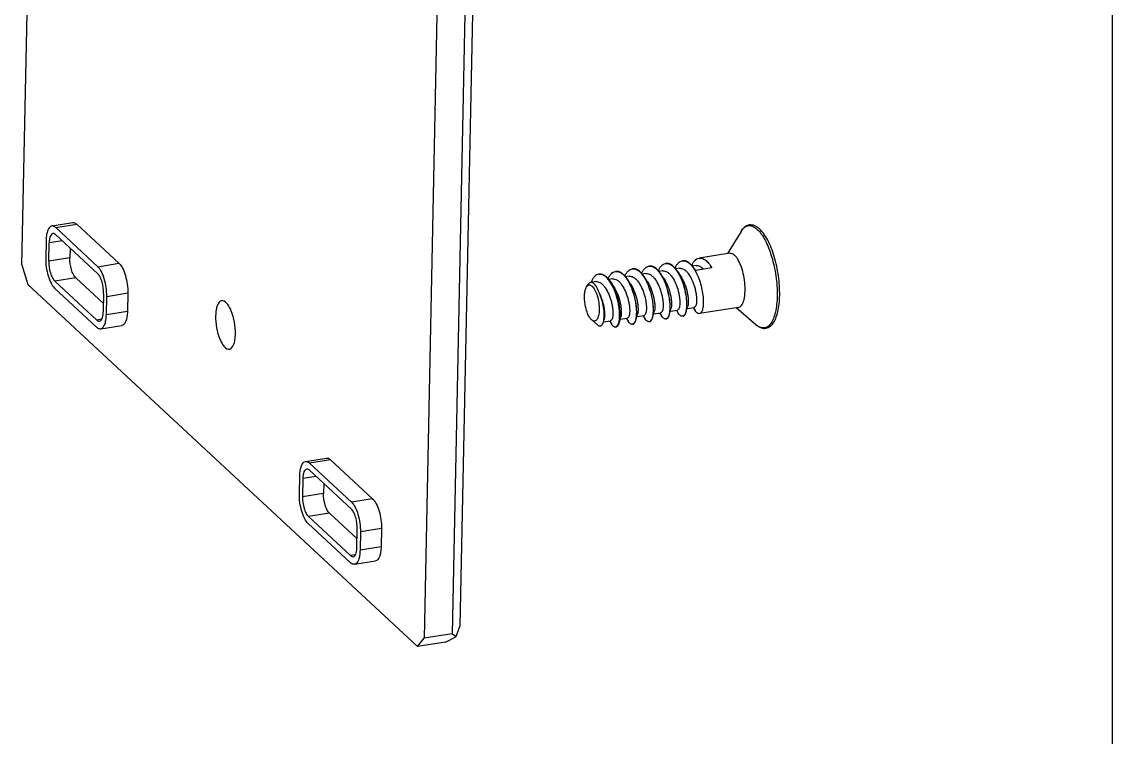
# Model space of a CAD drawing. Header units: millimetres. Extents: x 0 to 549, y 0 to 190.
# Drawn here: x 238.44 to 270, y 91.01 to 111.72 of the extents above; entities that cross this region are included whole.
import ezdxf

# ---------------------------------------------------------------- set-up
doc = ezdxf.new("R2010")
doc.units = ezdxf.units.MM
doc.layers.add('02___PRT_ALL_AXES', color=7, linetype='Continuous')

msp = doc.modelspace()

# ---------------------------------------------------------------- linework, layer by layer
msp.add_line((270, 190), (270, 0))
at = {"color": 7, "linetype": 'Continuous'}
for p, q in [((238.445, 104.686), (238.828, 123.207)), ((251.508, 112.76), (251.125, 94.239)), ((250.467, 112.399), (250.084, 93.879)), ((251.281, 112.529), (250.897, 94.008)), ((239.311, 105.812), (239.921, 105.909)), ((239.428, 105.764), (240.038, 105.861)), ((240.646, 104.633), (239.428, 105.764)), ((240.038, 105.861), (241.256, 104.731)), ((239.147, 105.403), (239.136, 104.874)), ((239.424, 105.561), (240.642, 104.43)), ((239.226, 104.791), (239.237, 105.32)), ((239.618, 105.381), (239.237, 105.32)), ((239.842, 105.173), (239.836, 104.888)), ((239.836, 104.888), (239.226, 104.791)), ((238.445, 104.686), (238.615, 104.113)), ((240.646, 104.633), (241.256, 104.731)), ((256.992, 104.508), (256.886, 104.491)), ((257.477, 104.585), (257.37, 104.568)), ((257.961, 104.663), (257.854, 104.646)), ((257.938, 104.526), (257.907, 104.576)), ((257.939, 104.527), (257.907, 104.576)), ((258.41, 104.601), (257.938, 104.526)), ((240.006, 104.314), (239.396, 104.217)), ((240.614, 103.087), (239.396, 104.217)), ((240.006, 104.314), (240.807, 103.571)), ((255.055, 104.2), (254.906, 104.176)), ((255.54, 104.277), (255.434, 104.26)), ((256.024, 104.354), (255.917, 104.337)), ((256.508, 104.431), (256.401, 104.414)), ((249.896, 93.638), (238.615, 104.113)), ((239.392, 104.014), (240.61, 102.883)), ((240.812, 103.857), (240.801, 103.327)), ((240.902, 103.773), (241.512, 103.871)), ((241.512, 103.871), (241.501, 103.341)), ((254.785, 104.046), (254.824, 104.111)), ((240.891, 103.244), (240.902, 103.773)), ((240.891, 103.244), (241.501, 103.341)), ((256.245, 103.189), (256.452, 103.222)), ((256.418, 103.216), (256.475, 103.131)), ((256.464, 103.226), (256.452, 103.222)), ((256.729, 103.266), (256.937, 103.299)), ((256.902, 103.294), (256.959, 103.208)), ((256.978, 103.181), (256.959, 103.208)), ((257.186, 103.244), (257.202, 103.302)), ((257.202, 103.302), (257.232, 103.409)), ((257.213, 103.343), (257.421, 103.376)), ((257.387, 103.371), (257.443, 103.285)), ((257.462, 103.258), (257.443, 103.285)), ((257.698, 103.42), (257.905, 103.453)), ((257.871, 103.448), (257.927, 103.362)), ((257.947, 103.335), (257.927, 103.362)), ((240.752, 103.109), (240.614, 103.087)), ((240.727, 102.835), (241.337, 102.933)), ((254.937, 103.091), (254.931, 103.097)), ((254.937, 103.091), (255.106, 102.946)), ((255.276, 103.035), (255.484, 103.068)), ((255.449, 103.062), (255.506, 102.976)), ((255.525, 102.95), (255.506, 102.976)), ((255.761, 103.112), (255.968, 103.145)), ((255.934, 103.139), (255.99, 103.054)), ((256.009, 103.027), (255.99, 103.054)), ((256.127, 102.966), (256.145, 102.972)), ((256.141, 102.975), (256.13, 102.969)), ((256.494, 103.104), (256.475, 103.131)), ((246.652, 98.995), (247.262, 99.092)), ((247.38, 99.044), (246.77, 98.947)), ((246.77, 98.947), (247.988, 97.816)), ((247.38, 99.044), (248.598, 97.914)), ((246.478, 98.057), (246.489, 98.586)), ((246.578, 98.503), (246.567, 97.974)), ((246.96, 98.563), (246.578, 98.503)), ((247.983, 97.613), (246.766, 98.744)), ((247.183, 98.356), (247.177, 98.071)), ((247.177, 98.071), (246.567, 97.974)), ((248.598, 97.914), (247.988, 97.816)), ((247.951, 96.066), (246.734, 97.197)), ((247.348, 97.497), (246.738, 97.4)), ((246.738, 97.4), (247.955, 96.27)), ((247.348, 97.497), (248.148, 96.754)), ((248.143, 96.51), (248.154, 97.04)), ((248.243, 96.956), (248.233, 96.427)), ((248.853, 97.054), (248.243, 96.956)), ((248.853, 97.054), (248.843, 96.524)), ((248.093, 96.292), (247.955, 96.27)), ((248.843, 96.524), (248.233, 96.427)), ((248.069, 96.018), (248.679, 96.115)), ((251.125, 94.239), (251.006, 93.92)), ((249.896, 93.638), (250.084, 93.879)), ((250.709, 93.767), (249.896, 93.638)), ((250.897, 94.008), (250.084, 93.879)), ((250.709, 93.767), (251.006, 93.92)), ((251.006, 93.92), (250.897, 94.008))]:
    msp.add_line(p, q, dxfattribs=at)
for points in [[(257.514, 104.36), (257.454, 104.45), (257.422, 104.499)], [(255.577, 104.051), (255.517, 104.142), (255.485, 104.191)], [(256.062, 104.129), (256.002, 104.219), (255.969, 104.268)], [(256.546, 104.206), (256.486, 104.296), (256.454, 104.345)], [(257.03, 104.283), (256.97, 104.373), (256.938, 104.422)], [(256.218, 103.09), (256.25, 103.208), (256.263, 103.255)], [(256.702, 103.167), (256.734, 103.285), (256.747, 103.332)], [(257.671, 103.321), (257.703, 103.439), (257.716, 103.486)], [(255.733, 103.013), (255.766, 103.131), (255.779, 103.178)]]:
    msp.add_lwpolyline(points, dxfattribs=at)
for centre, radius, start, end in [((259.529, 105.551), 0.277, 124.1108, 126.0805), ((257.588, 104.625), 0.179, 95.189, 99.0565), ((255.651, 104.317), 0.179, 95.187, 99.0708), ((255.585, 104.131), 0.386, 54.3405, 55.8664), ((256.135, 104.394), 0.179, 95.1788, 99.0695), ((256.046, 104.191), 0.404, 53.307, 54.3436), ((256.069, 104.208), 0.386, 54.3405, 55.8638), ((256.62, 104.471), 0.179, 95.1627, 99.0608), ((256.53, 104.268), 0.404, 53.3091, 54.3436), ((256.553, 104.285), 0.386, 54.3405, 55.8646), ((257.104, 104.548), 0.179, 95.1768, 99.0422), ((257.015, 104.345), 0.404, 53.3095, 54.3436), ((257.038, 104.362), 0.386, 54.3405, 55.8658), ((257.499, 104.423), 0.404, 53.309, 54.3436), ((257.522, 104.44), 0.386, 54.3405, 55.8656), ((255.167, 104.24), 0.179, 95.1873, 99.0516), ((255.562, 104.114), 0.404, 53.3089, 54.3436), ((256.589, 103.103), 0.0625, 279.1119, 290.2096), ((256.588, 103.107), 0.0666, 290.2154, 296.4338), ((256.602, 103.104), 0.0617, 279.1024, 285.624), ((256.601, 103.107), 0.0647, 285.6884, 294.9399)]:
    msp.add_arc(centre, radius, start, end, dxfattribs=at)
for points, knots in [([(239.311, 105.812), (239.256, 105.803), (239.189, 105.699), (239.157, 105.555), (239.148, 105.456), (239.147, 105.403)], [0, 0, 0, 0, 0.36558, 0.652215, 1, 1, 1, 1]), ([(239.428, 105.764), (239.419, 105.773), (239.386, 105.8), (239.341, 105.817), (239.311, 105.812)], [0, 0, 0, 0, 0.297501, 1, 1, 1, 1]), ([(239.921, 105.909), (239.93, 105.911), (239.974, 105.911), (240.014, 105.884), (240.038, 105.861)], [0, 0, 0, 0, 0.218341, 1, 1, 1, 1]), ([(259.799, 105.721), (259.777, 105.741), (259.732, 105.778), (259.659, 105.819), (259.583, 105.842), (259.507, 105.844), (259.434, 105.824), (259.367, 105.784), (259.308, 105.726), (259.275, 105.68), (259.26, 105.655)], [0, 0, 0, 0, 0.140093, 0.268504, 0.388464, 0.504115, 0.619261, 0.73764, 0.863385, 1, 1, 1, 1]), ([(259.26, 105.655), (259.264, 105.662), (259.28, 105.686), (259.297, 105.71), (259.312, 105.726)], [0, 0, 0, 0, 0.262793, 1, 1, 1, 1]), ([(259.312, 105.726), (259.316, 105.73), (259.332, 105.748), (259.351, 105.765), (259.365, 105.775)], [0, 0, 0, 0, 0.261378, 1, 1, 1, 1]), ([(259.373, 105.781), (259.398, 105.797), (259.454, 105.823), (259.549, 105.822), (259.644, 105.782), (259.701, 105.737), (259.73, 105.711)], [0, 0, 0, 0, 0.228046, 0.45228, 0.702841, 1, 1, 1, 1]), ([(259.691, 102.952), (259.729, 102.919), (259.791, 102.877), (259.883, 102.849), (259.95, 102.845), (260.016, 102.858), (260.1, 102.899), (260.191, 102.991), (260.271, 103.143), (260.329, 103.334), (260.366, 103.559), (260.381, 103.813), (260.373, 104.086), (260.334, 104.462), (260.256, 104.831), (260.139, 105.172), (260.04, 105.393), (259.93, 105.577), (259.844, 105.679), (259.799, 105.721)], [0, 0, 0, 0, 0.043678, 0.063552, 0.082761, 0.101786, 0.121146, 0.162677, 0.211289, 0.268796, 0.335179, 0.409218, 0.488955, 0.571992, 0.737304, 0.814489, 0.884937, 0.946999, 1, 1, 1, 1]), ([(259.73, 105.711), (259.773, 105.671), (259.857, 105.57), (259.965, 105.389), (260.064, 105.169), (260.181, 104.828), (260.26, 104.458), (260.301, 104.081), (260.309, 103.806), (260.295, 103.552), (260.259, 103.326), (260.204, 103.138), (260.139, 103.01), (260.076, 102.935), (260.028, 102.895), (259.976, 102.868), (259.92, 102.856), (259.863, 102.859), (259.805, 102.877), (259.746, 102.908), (259.709, 102.936), (259.691, 102.952)], [0, 0, 0, 0, 0.052505, 0.115239, 0.187063, 0.266073, 0.435739, 0.521079, 0.603049, 0.679095, 0.747025, 0.805236, 0.853068, 0.873371, 0.891663, 0.908524, 0.924748, 0.941245, 0.958873, 0.978311, 1, 1, 1, 1]), ([(239.346, 105.592), (239.309, 105.587), (239.264, 105.517), (239.243, 105.421), (239.237, 105.355), (239.237, 105.32)], [0, 0, 0, 0, 0.365426, 0.652406, 1, 1, 1, 1]), ([(239.424, 105.561), (239.418, 105.566), (239.396, 105.584), (239.366, 105.596), (239.346, 105.592)], [0, 0, 0, 0, 0.296871, 1, 1, 1, 1]), ([(239.136, 104.874), (239.133, 104.704), (239.168, 104.455), (239.275, 104.17), (239.349, 104.053), (239.392, 104.014)], [0, 0, 0, 0, 0.557758, 0.808792, 1, 1, 1, 1]), ([(239.226, 104.791), (239.223, 104.677), (239.247, 104.511), (239.318, 104.321), (239.368, 104.244), (239.396, 104.217)], [0, 0, 0, 0, 0.557768, 0.808815, 1, 1, 1, 1]), ([(240.006, 104.314), (239.978, 104.341), (239.928, 104.418), (239.857, 104.608), (239.833, 104.775), (239.836, 104.888)], [0, 0, 0, 0, 0.191208, 0.442242, 1, 1, 1, 1]), ([(257.351, 104.592), (257.363, 104.621), (257.389, 104.673), (257.439, 104.738), (257.496, 104.783), (257.539, 104.799), (257.56, 104.802)], [0, 0, 0, 0, 0.30087, 0.562641, 0.791207, 1, 1, 1, 1]), ([(257.738, 104.759), (257.712, 104.776), (257.66, 104.804), (257.599, 104.809), (257.572, 104.804)], [0, 0, 0, 0, 0.533385, 1, 1, 1, 1]), ([(257.572, 104.804), (257.599, 104.806), (257.658, 104.798), (257.709, 104.769), (257.735, 104.751)], [0, 0, 0, 0, 0.464865, 1, 1, 1, 1]), ([(257.835, 104.669), (257.847, 104.698), (257.873, 104.75), (257.923, 104.815), (257.98, 104.861), (258.023, 104.876), (258.044, 104.88)], [0, 0, 0, 0, 0.300858, 0.562626, 0.791197, 1, 1, 1, 1]), ([(258.044, 104.88), (258.073, 104.884), (258.137, 104.878), (258.192, 104.847), (258.219, 104.828)], [0, 0, 0, 0, 0.463959, 1, 1, 1, 1]), ([(258.219, 104.828), (258.256, 104.802), (258.327, 104.731), (258.383, 104.648), (258.41, 104.601)], [0, 0, 0, 0, 0.455783, 1, 1, 1, 1]), ([(240.902, 103.773), (240.905, 103.943), (240.87, 104.193), (240.763, 104.478), (240.689, 104.594), (240.646, 104.633)], [0, 0, 0, 0, 0.557758, 0.808792, 1, 1, 1, 1]), ([(241.256, 104.731), (241.299, 104.691), (241.373, 104.575), (241.48, 104.29), (241.516, 104.04), (241.512, 103.871)], [0, 0, 0, 0, 0.191202, 0.442232, 1, 1, 1, 1]), ([(255.414, 104.283), (255.426, 104.312), (255.452, 104.364), (255.501, 104.429), (255.558, 104.475), (255.602, 104.491), (255.623, 104.494)], [0, 0, 0, 0, 0.3009, 0.562681, 0.791236, 1, 1, 1, 1]), ([(255.801, 104.45), (255.775, 104.468), (255.722, 104.495), (255.662, 104.5), (255.635, 104.496)], [0, 0, 0, 0, 0.533384, 1, 1, 1, 1]), ([(255.635, 104.495), (255.662, 104.498), (255.721, 104.489), (255.772, 104.461), (255.797, 104.442)], [0, 0, 0, 0, 0.464871, 1, 1, 1, 1]), ([(255.898, 104.361), (255.91, 104.389), (255.936, 104.441), (255.986, 104.507), (256.043, 104.552), (256.086, 104.568), (256.107, 104.571)], [0, 0, 0, 0, 0.300856, 0.562623, 0.791198, 1, 1, 1, 1]), ([(256.285, 104.527), (256.26, 104.545), (256.207, 104.572), (256.146, 104.577), (256.119, 104.573)], [0, 0, 0, 0, 0.533384, 1, 1, 1, 1]), ([(256.119, 104.573), (256.146, 104.575), (256.205, 104.567), (256.257, 104.538), (256.282, 104.52)], [0, 0, 0, 0, 0.464873, 1, 1, 1, 1]), ([(256.288, 104.515), (256.317, 104.494), (256.374, 104.439), (256.42, 104.375), (256.443, 104.34)], [0, 0, 0, 0, 0.462969, 1, 1, 1, 1]), ([(256.454, 104.345), (256.43, 104.381), (256.382, 104.445), (256.324, 104.5), (256.294, 104.522)], [0, 0, 0, 0, 0.538298, 1, 1, 1, 1]), ([(256.382, 104.438), (256.394, 104.466), (256.421, 104.518), (256.47, 104.584), (256.527, 104.629), (256.57, 104.645), (256.592, 104.648)], [0, 0, 0, 0, 0.300866, 0.562637, 0.791204, 1, 1, 1, 1]), ([(256.77, 104.605), (256.744, 104.622), (256.691, 104.649), (256.631, 104.654), (256.604, 104.65)], [0, 0, 0, 0, 0.533386, 1, 1, 1, 1]), ([(256.604, 104.65), (256.63, 104.652), (256.69, 104.644), (256.741, 104.615), (256.766, 104.597)], [0, 0, 0, 0, 0.464879, 1, 1, 1, 1]), ([(256.772, 104.592), (256.801, 104.571), (256.858, 104.516), (256.905, 104.453), (256.928, 104.417)], [0, 0, 0, 0, 0.462969, 1, 1, 1, 1]), ([(256.938, 104.422), (256.914, 104.458), (256.866, 104.522), (256.808, 104.577), (256.778, 104.599)], [0, 0, 0, 0, 0.538298, 1, 1, 1, 1]), ([(256.867, 104.515), (256.879, 104.544), (256.905, 104.596), (256.954, 104.661), (257.011, 104.706), (257.055, 104.722), (257.076, 104.725)], [0, 0, 0, 0, 0.300874, 0.562643, 0.791205, 1, 1, 1, 1]), ([(256.992, 104.508), (257.012, 104.511), (257.055, 104.51), (257.119, 104.483), (257.181, 104.436), (257.264, 104.343), (257.353, 104.189), (257.419, 104.015), (257.457, 103.867), (257.477, 103.758), (257.488, 103.657), (257.49, 103.568), (257.486, 103.502), (257.477, 103.457), (257.465, 103.416), (257.444, 103.38), (257.421, 103.376)], [0, 0, 0, 0, 0.0441, 0.092948, 0.149501, 0.214704, 0.367736, 0.538358, 0.623872, 0.70575, 0.781288, 0.848037, 0.903977, 0.92746, 0.947824, 1, 1, 1, 1]), ([(257.254, 104.682), (257.228, 104.699), (257.175, 104.727), (257.115, 104.732), (257.088, 104.727)], [0, 0, 0, 0, 0.533387, 1, 1, 1, 1]), ([(257.088, 104.727), (257.115, 104.729), (257.174, 104.721), (257.225, 104.692), (257.25, 104.674)], [0, 0, 0, 0, 0.464867, 1, 1, 1, 1]), ([(257.256, 104.67), (257.285, 104.648), (257.342, 104.593), (257.389, 104.53), (257.412, 104.494)], [0, 0, 0, 0, 0.462969, 1, 1, 1, 1]), ([(257.422, 104.499), (257.399, 104.535), (257.351, 104.599), (257.292, 104.654), (257.262, 104.676)], [0, 0, 0, 0, 0.538298, 1, 1, 1, 1]), ([(257.412, 104.494), (257.44, 104.452), (257.491, 104.359), (257.578, 104.156), (257.639, 103.938), (257.673, 103.719), (257.684, 103.569), (257.681, 103.438), (257.669, 103.357), (257.659, 103.322)], [0, 0, 0, 0, 0.124668, 0.259924, 0.54174, 0.677361, 0.802017, 0.91083, 1, 1, 1, 1]), ([(257.671, 103.321), (257.68, 103.356), (257.693, 103.436), (257.696, 103.568), (257.686, 103.72), (257.651, 103.939), (257.59, 104.159), (257.502, 104.363), (257.45, 104.457), (257.422, 104.499)], [0, 0, 0, 0, 0.08869, 0.197277, 0.321934, 0.457719, 0.74, 0.875379, 1, 1, 1, 1]), ([(257.477, 104.585), (257.497, 104.589), (257.54, 104.587), (257.603, 104.56), (257.665, 104.513), (257.748, 104.42), (257.838, 104.266), (257.903, 104.092), (257.941, 103.944), (257.961, 103.836), (257.972, 103.735), (257.975, 103.645), (257.97, 103.579), (257.961, 103.534), (257.949, 103.493), (257.929, 103.457), (257.905, 103.453)], [0, 0, 0, 0, 0.0441, 0.092948, 0.149501, 0.214704, 0.367736, 0.538358, 0.623872, 0.70575, 0.781288, 0.848037, 0.903977, 0.927459, 0.947824, 1, 1, 1, 1]), ([(257.74, 104.747), (257.77, 104.725), (257.827, 104.67), (257.873, 104.607), (257.896, 104.571)], [0, 0, 0, 0, 0.462969, 1, 1, 1, 1]), ([(257.907, 104.576), (257.883, 104.612), (257.835, 104.676), (257.777, 104.731), (257.747, 104.753)], [0, 0, 0, 0, 0.53834, 1, 1, 1, 1]), ([(257.896, 104.571), (257.933, 104.515), (257.999, 104.39), (258.076, 104.187), (258.131, 103.973), (258.158, 103.795), (258.167, 103.66), (258.167, 103.569), (258.161, 103.488), (258.149, 103.418), (258.133, 103.36), (258.111, 103.316), (258.085, 103.285), (258.063, 103.275), (258.052, 103.273)], [0, 0, 0, 0, 0.145674, 0.305104, 0.468046, 0.623399, 0.694881, 0.760584, 0.819474, 0.87074, 0.913887, 0.948924, 0.976766, 1, 1, 1, 1]), ([(257.961, 104.663), (257.978, 104.665), (258.014, 104.665), (258.068, 104.647), (258.121, 104.613), (258.154, 104.582), (258.17, 104.565)], [0, 0, 0, 0, 0.213421, 0.444181, 0.704484, 1, 1, 1, 1]), ([(240.812, 103.857), (240.815, 103.97), (240.791, 104.136), (240.72, 104.326), (240.67, 104.404), (240.642, 104.43)], [0, 0, 0, 0, 0.557768, 0.808815, 1, 1, 1, 1]), ([(254.906, 104.176), (254.89, 104.174), (254.857, 104.157), (254.835, 104.128), (254.824, 104.111)], [0, 0, 0, 0, 0.451209, 1, 1, 1, 1]), ([(255.01, 104.134), (254.995, 104.148), (254.963, 104.172), (254.923, 104.179), (254.906, 104.176)], [0, 0, 0, 0, 0.553952, 1, 1, 1, 1]), ([(255.139, 104.417), (255.116, 104.413), (255.069, 104.396), (255.009, 104.344), (254.957, 104.27), (254.931, 104.212), (254.919, 104.18)], [0, 0, 0, 0, 0.205029, 0.432063, 0.695281, 1, 1, 1, 1]), ([(255.171, 103.835), (255.151, 103.896), (255.118, 103.982), (255.059, 104.08), (255.027, 104.118), (255.01, 104.134)], [0, 0, 0, 0, 0.565791, 0.801717, 1, 1, 1, 1]), ([(255.055, 104.2), (255.075, 104.203), (255.118, 104.201), (255.182, 104.174), (255.243, 104.127), (255.327, 104.034), (255.416, 103.881), (255.481, 103.707), (255.52, 103.558), (255.54, 103.45), (255.551, 103.349), (255.553, 103.259), (255.548, 103.193), (255.54, 103.148), (255.528, 103.108), (255.507, 103.071), (255.484, 103.068)], [0, 0, 0, 0, 0.0441, 0.092948, 0.149501, 0.214704, 0.367736, 0.538358, 0.623872, 0.70575, 0.781288, 0.848037, 0.903977, 0.927458, 0.947824, 1, 1, 1, 1]), ([(255.151, 104.419), (255.178, 104.423), (255.239, 104.418), (255.327, 104.372), (255.411, 104.294), (255.461, 104.228), (255.485, 104.191)], [0, 0, 0, 0, 0.195063, 0.41857, 0.68598, 1, 1, 1, 1]), ([(255.475, 104.185), (255.463, 104.204), (255.438, 104.24), (255.392, 104.296), (255.339, 104.348), (255.277, 104.391), (255.214, 104.417), (255.171, 104.42), (255.151, 104.418)], [0, 0, 0, 0, 0.161373, 0.312058, 0.516933, 0.6969, 0.855398, 1, 1, 1, 1]), ([(255.722, 103.013), (255.731, 103.048), (255.743, 103.129), (255.747, 103.26), (255.736, 103.41), (255.702, 103.628), (255.641, 103.847), (255.555, 104.05), (255.503, 104.143), (255.475, 104.185)], [0, 0, 0, 0, 0.089084, 0.197827, 0.322435, 0.45804, 0.739918, 0.875245, 1, 1, 1, 1]), ([(255.485, 104.191), (255.513, 104.148), (255.565, 104.055), (255.653, 103.85), (255.714, 103.631), (255.748, 103.411), (255.759, 103.26), (255.755, 103.128), (255.743, 103.048), (255.733, 103.013)], [0, 0, 0, 0, 0.12462, 0.260002, 0.542284, 0.678068, 0.802721, 0.911309, 1, 1, 1, 1]), ([(255.54, 104.277), (255.559, 104.28), (255.603, 104.278), (255.666, 104.252), (255.728, 104.204), (255.811, 104.111), (255.9, 103.958), (255.966, 103.784), (256.004, 103.635), (256.024, 103.527), (256.035, 103.426), (256.038, 103.336), (256.033, 103.27), (256.024, 103.225), (256.012, 103.185), (255.992, 103.148), (255.968, 103.145)], [0, 0, 0, 0, 0.0441, 0.092948, 0.149501, 0.214704, 0.367737, 0.538358, 0.623872, 0.70575, 0.781288, 0.848037, 0.903977, 0.92746, 0.947824, 1, 1, 1, 1]), ([(255.803, 104.438), (255.832, 104.416), (255.889, 104.362), (255.936, 104.298), (255.959, 104.263)], [0, 0, 0, 0, 0.46297, 1, 1, 1, 1]), ([(255.969, 104.268), (255.946, 104.304), (255.898, 104.368), (255.839, 104.423), (255.809, 104.444)], [0, 0, 0, 0, 0.538294, 1, 1, 1, 1]), ([(255.959, 104.263), (255.987, 104.22), (256.039, 104.128), (256.125, 103.924), (256.186, 103.706), (256.22, 103.488), (256.231, 103.338), (256.228, 103.206), (256.216, 103.126), (256.206, 103.091)], [0, 0, 0, 0, 0.124673, 0.259938, 0.541769, 0.677386, 0.802032, 0.910836, 1, 1, 1, 1]), ([(256.218, 103.09), (256.227, 103.125), (256.24, 103.205), (256.243, 103.337), (256.233, 103.488), (256.198, 103.708), (256.137, 103.928), (256.05, 104.132), (255.997, 104.225), (255.969, 104.268)], [0, 0, 0, 0, 0.088692, 0.197279, 0.321933, 0.457713, 0.739998, 0.87538, 1, 1, 1, 1]), ([(256.024, 104.354), (256.043, 104.357), (256.085, 104.356), (256.146, 104.331), (256.207, 104.286), (256.288, 104.198), (256.377, 104.051), (256.455, 103.85), (256.499, 103.671), (256.517, 103.533), (256.522, 103.441), (256.519, 103.363), (256.509, 103.3), (256.493, 103.254), (256.474, 103.231), (256.464, 103.226)], [0, 0, 0, 0, 0.043177, 0.090776, 0.14562, 0.208697, 0.356869, 0.523273, 0.688825, 0.764898, 0.833267, 0.891913, 0.939342, 0.974941, 1, 1, 1, 1]), ([(256.443, 104.34), (256.471, 104.298), (256.523, 104.205), (256.61, 104.001), (256.67, 103.783), (256.705, 103.565), (256.716, 103.415), (256.712, 103.283), (256.7, 103.203), (256.691, 103.168)], [0, 0, 0, 0, 0.124689, 0.259971, 0.541829, 0.677448, 0.802088, 0.910871, 1, 1, 1, 1]), ([(256.702, 103.167), (256.711, 103.202), (256.724, 103.282), (256.728, 103.414), (256.717, 103.565), (256.683, 103.785), (256.621, 104.005), (256.534, 104.209), (256.482, 104.302), (256.454, 104.345)], [0, 0, 0, 0, 0.08869, 0.197277, 0.321934, 0.457719, 0.739998, 0.875379, 1, 1, 1, 1]), ([(256.508, 104.431), (256.528, 104.434), (256.571, 104.432), (256.634, 104.406), (256.696, 104.358), (256.78, 104.266), (256.869, 104.112), (256.934, 103.938), (256.973, 103.79), (256.993, 103.681), (257.004, 103.58), (257.006, 103.49), (257.001, 103.424), (256.992, 103.38), (256.981, 103.339), (256.96, 103.303), (256.937, 103.299)], [0, 0, 0, 0, 0.0441, 0.092948, 0.149501, 0.214704, 0.367736, 0.538358, 0.623872, 0.70575, 0.781288, 0.848037, 0.903977, 0.927461, 0.947824, 1, 1, 1, 1]), ([(256.546, 104.206), (256.592, 104.137), (256.667, 103.983), (256.727, 103.78), (256.755, 103.616), (256.764, 103.506), (256.762, 103.412), (256.754, 103.356), (256.747, 103.332)], [0, 0, 0, 0, 0.270424, 0.557264, 0.692419, 0.814345, 0.918107, 1, 1, 1, 1]), ([(256.928, 104.417), (256.955, 104.375), (257.007, 104.282), (257.094, 104.079), (257.155, 103.861), (257.189, 103.642), (257.2, 103.492), (257.196, 103.361), (257.184, 103.28), (257.175, 103.245)], [0, 0, 0, 0, 0.124667, 0.259924, 0.54174, 0.67736, 0.802015, 0.910827, 1, 1, 1, 1]), ([(257.186, 103.244), (257.196, 103.279), (257.208, 103.359), (257.212, 103.491), (257.201, 103.642), (257.167, 103.862), (257.106, 104.082), (257.018, 104.286), (256.966, 104.379), (256.938, 104.422)], [0, 0, 0, 0, 0.088689, 0.197276, 0.321935, 0.45772, 0.739998, 0.875378, 1, 1, 1, 1]), ([(257.03, 104.283), (257.076, 104.214), (257.151, 104.06), (257.211, 103.857), (257.239, 103.693), (257.248, 103.583), (257.247, 103.489), (257.238, 103.433), (257.232, 103.409)], [0, 0, 0, 0, 0.270424, 0.557264, 0.692419, 0.814345, 0.918106, 1, 1, 1, 1]), ([(257.514, 104.36), (257.56, 104.291), (257.635, 104.137), (257.695, 103.934), (257.723, 103.77), (257.733, 103.66), (257.731, 103.567), (257.723, 103.51), (257.716, 103.486)], [0, 0, 0, 0, 0.270424, 0.557264, 0.692419, 0.814345, 0.918106, 1, 1, 1, 1]), ([(254.931, 103.097), (254.907, 103.118), (254.864, 103.177), (254.812, 103.284), (254.77, 103.414), (254.741, 103.557), (254.726, 103.702), (254.728, 103.837), (254.745, 103.953), (254.769, 104.02), (254.785, 104.046)], [0, 0, 0, 0, 0.095528, 0.21592, 0.354951, 0.503623, 0.651753, 0.789225, 0.90725, 1, 1, 1, 1]), ([(254.785, 104.046), (254.788, 104.052), (254.801, 104.07), (254.817, 104.086), (254.831, 104.094)], [0, 0, 0, 0, 0.280416, 1, 1, 1, 1]), ([(254.831, 104.094), (254.84, 104.1), (254.86, 104.107), (254.882, 104.105), (254.892, 104.102)], [0, 0, 0, 0, 0.496656, 1, 1, 1, 1]), ([(254.892, 104.102), (254.897, 104.1), (254.919, 104.092), (254.938, 104.078), (254.951, 104.066)], [0, 0, 0, 0, 0.223311, 1, 1, 1, 1]), ([(254.951, 104.066), (254.966, 104.052), (254.996, 104.016), (255.05, 103.925), (255.104, 103.782), (255.139, 103.623), (255.153, 103.49), (255.156, 103.393), (255.151, 103.303), (255.138, 103.223), (255.119, 103.157), (255.092, 103.105), (255.059, 103.07), (255.018, 103.054), (254.975, 103.063), (254.95, 103.08), (254.937, 103.091)], [0, 0, 0, 0, 0.052551, 0.115344, 0.266144, 0.435967, 0.521388, 0.603437, 0.679559, 0.747562, 0.805837, 0.853725, 0.892205, 0.925065, 0.958979, 1, 1, 1, 1]), ([(255.171, 103.835), (255.201, 103.769), (255.252, 103.633), (255.298, 103.431), (255.313, 103.273), (255.308, 103.165), (255.3, 103.12), (255.294, 103.1)], [0, 0, 0, 0, 0.289344, 0.573355, 0.819234, 0.919052, 1, 1, 1, 1]), ([(255.277, 103.039), (255.284, 103.062), (255.294, 103.115), (255.303, 103.237), (255.293, 103.41), (255.251, 103.624), (255.201, 103.767), (255.171, 103.835)], [0, 0, 0, 0, 0.091211, 0.197803, 0.447927, 0.725854, 1, 1, 1, 1]), ([(255.577, 104.051), (255.623, 103.983), (255.698, 103.829), (255.758, 103.625), (255.786, 103.462), (255.795, 103.352), (255.794, 103.258), (255.786, 103.202), (255.779, 103.178)], [0, 0, 0, 0, 0.270423, 0.557264, 0.692419, 0.814345, 0.918106, 1, 1, 1, 1]), ([(256.062, 104.129), (256.107, 104.06), (256.182, 103.906), (256.242, 103.703), (256.27, 103.539), (256.28, 103.429), (256.278, 103.335), (256.27, 103.279), (256.263, 103.255)], [0, 0, 0, 0, 0.270424, 0.557265, 0.692419, 0.814346, 0.918107, 1, 1, 1, 1]), ([(240.692, 103.055), (240.729, 103.061), (240.774, 103.13), (240.795, 103.226), (240.801, 103.292), (240.801, 103.327)], [0, 0, 0, 0, 0.365426, 0.652406, 1, 1, 1, 1]), ([(240.727, 102.835), (240.783, 102.844), (240.849, 102.948), (240.881, 103.092), (240.89, 103.191), (240.891, 103.244)], [0, 0, 0, 0, 0.36558, 0.652215, 1, 1, 1, 1]), ([(241.501, 103.341), (241.5, 103.288), (241.491, 103.189), (241.459, 103.045), (241.393, 102.941), (241.337, 102.933)], [0, 0, 0, 0, 0.347795, 0.63431, 1, 1, 1, 1]), ([(257.096, 103.121), (257.105, 103.122), (257.126, 103.131), (257.151, 103.158), (257.172, 103.197), (257.182, 103.227), (257.186, 103.244)], [0, 0, 0, 0, 0.18522, 0.402657, 0.67163, 1, 1, 1, 1]), ([(257.175, 103.245), (257.171, 103.23), (257.162, 103.203), (257.141, 103.159), (257.118, 103.132), (257.1, 103.124)], [0, 0, 0, 0, 0.319797, 0.590073, 1, 1, 1, 1]), ([(257.568, 103.196), (257.56, 103.195), (257.541, 103.196), (257.514, 103.208), (257.487, 103.229), (257.471, 103.248), (257.462, 103.258)], [0, 0, 0, 0, 0.196382, 0.418349, 0.68339, 1, 1, 1, 1]), ([(257.58, 103.198), (257.59, 103.199), (257.61, 103.208), (257.635, 103.235), (257.656, 103.274), (257.666, 103.304), (257.671, 103.321)], [0, 0, 0, 0, 0.185216, 0.402649, 0.671621, 1, 1, 1, 1]), ([(257.659, 103.322), (257.655, 103.307), (257.647, 103.28), (257.626, 103.236), (257.603, 103.21), (257.585, 103.201)], [0, 0, 0, 0, 0.31961, 0.58986, 1, 1, 1, 1]), ([(258.052, 103.273), (258.044, 103.272), (258.025, 103.273), (257.998, 103.285), (257.971, 103.306), (257.955, 103.325), (257.947, 103.335)], [0, 0, 0, 0, 0.196382, 0.41835, 0.683391, 1, 1, 1, 1]), ([(240.61, 102.883), (240.619, 102.874), (240.652, 102.847), (240.697, 102.831), (240.727, 102.835)], [0, 0, 0, 0, 0.297501, 1, 1, 1, 1]), ([(240.614, 103.087), (240.62, 103.081), (240.642, 103.063), (240.672, 103.052), (240.692, 103.055)], [0, 0, 0, 0, 0.296871, 1, 1, 1, 1]), ([(255.106, 102.946), (255.114, 102.939), (255.13, 102.927), (255.156, 102.916), (255.183, 102.914), (255.207, 102.922), (255.229, 102.94), (255.257, 102.977), (255.27, 103.013), (255.277, 103.039)], [0, 0, 0, 0, 0.130257, 0.241796, 0.341603, 0.440217, 0.548773, 0.675643, 1, 1, 1, 1]), ([(255.525, 102.95), (255.533, 102.939), (255.55, 102.92), (255.577, 102.899), (255.604, 102.887), (255.622, 102.886), (255.631, 102.887)], [0, 0, 0, 0, 0.316583, 0.58164, 0.803621, 1, 1, 1, 1]), ([(255.733, 103.013), (255.729, 102.996), (255.719, 102.965), (255.698, 102.927), (255.673, 102.9), (255.652, 102.891), (255.643, 102.889)], [0, 0, 0, 0, 0.328397, 0.597368, 0.814787, 1, 1, 1, 1]), ([(255.649, 102.893), (255.667, 102.902), (255.689, 102.929), (255.709, 102.972), (255.718, 102.999), (255.722, 103.013)], [0, 0, 0, 0, 0.411777, 0.681764, 1, 1, 1, 1]), ([(256.115, 102.964), (256.107, 102.963), (256.088, 102.964), (256.061, 102.976), (256.034, 102.998), (256.018, 103.016), (256.009, 103.027)], [0, 0, 0, 0, 0.196382, 0.418362, 0.683406, 1, 1, 1, 1]), ([(256.206, 103.091), (256.2, 103.066), (256.185, 103.023), (256.157, 102.986), (256.141, 102.975)], [0, 0, 0, 0, 0.579814, 1, 1, 1, 1]), ([(256.145, 102.972), (256.163, 102.981), (256.185, 103.007), (256.205, 103.049), (256.214, 103.075), (256.218, 103.09)], [0, 0, 0, 0, 0.41276, 0.682464, 1, 1, 1, 1]), ([(256.599, 103.042), (256.591, 103.04), (256.573, 103.041), (256.546, 103.053), (256.519, 103.075), (256.502, 103.093), (256.494, 103.104)], [0, 0, 0, 0, 0.196414, 0.418389, 0.683344, 1, 1, 1, 1]), ([(256.691, 103.168), (256.687, 103.153), (256.678, 103.126), (256.658, 103.083), (256.635, 103.056), (256.617, 103.048)], [0, 0, 0, 0, 0.318404, 0.588422, 1, 1, 1, 1]), ([(256.628, 103.049), (256.646, 103.057), (256.669, 103.083), (256.689, 103.125), (256.698, 103.152), (256.702, 103.167)], [0, 0, 0, 0, 0.41123, 0.681157, 1, 1, 1, 1]), ([(257.083, 103.119), (257.075, 103.117), (257.057, 103.118), (257.03, 103.13), (257.003, 103.152), (256.986, 103.17), (256.978, 103.181)], [0, 0, 0, 0, 0.196382, 0.418348, 0.683388, 1, 1, 1, 1]), ([(247.262, 99.092), (247.272, 99.093), (247.316, 99.094), (247.355, 99.067), (247.38, 99.044)], [0, 0, 0, 0, 0.218341, 1, 1, 1, 1]), ([(246.489, 98.586), (246.49, 98.639), (246.498, 98.738), (246.53, 98.882), (246.597, 98.986), (246.652, 98.995)], [0, 0, 0, 0, 0.347785, 0.63442, 1, 1, 1, 1]), ([(246.688, 98.775), (246.651, 98.77), (246.606, 98.7), (246.585, 98.604), (246.579, 98.538), (246.578, 98.503)], [0, 0, 0, 0, 0.365426, 0.652406, 1, 1, 1, 1]), ([(246.652, 98.995), (246.662, 98.996), (246.706, 98.996), (246.745, 98.97), (246.77, 98.947)], [0, 0, 0, 0, 0.218395, 1, 1, 1, 1]), ([(246.766, 98.744), (246.759, 98.749), (246.738, 98.767), (246.707, 98.779), (246.688, 98.775)], [0, 0, 0, 0, 0.296871, 1, 1, 1, 1]), ([(246.734, 97.197), (246.691, 97.236), (246.617, 97.353), (246.51, 97.638), (246.474, 97.887), (246.478, 98.057)], [0, 0, 0, 0, 0.191208, 0.442242, 1, 1, 1, 1]), ([(246.567, 97.974), (246.565, 97.86), (246.589, 97.694), (246.66, 97.504), (246.709, 97.427), (246.738, 97.4)], [0, 0, 0, 0, 0.557768, 0.808815, 1, 1, 1, 1]), ([(247.348, 97.497), (247.319, 97.524), (247.27, 97.601), (247.199, 97.791), (247.175, 97.957), (247.177, 98.071)], [0, 0, 0, 0, 0.191208, 0.442242, 1, 1, 1, 1]), ([(248.598, 97.914), (248.64, 97.874), (248.714, 97.758), (248.822, 97.473), (248.857, 97.223), (248.853, 97.054)], [0, 0, 0, 0, 0.191202, 0.442232, 1, 1, 1, 1]), ([(248.154, 97.04), (248.156, 97.153), (248.133, 97.319), (248.061, 97.509), (248.012, 97.586), (247.983, 97.613)], [0, 0, 0, 0, 0.557768, 0.808815, 1, 1, 1, 1]), ([(247.988, 97.816), (248.03, 97.777), (248.104, 97.661), (248.211, 97.376), (248.247, 97.126), (248.243, 96.956)], [0, 0, 0, 0, 0.191208, 0.442242, 1, 1, 1, 1]), ([(247.955, 96.27), (247.962, 96.264), (247.984, 96.246), (248.014, 96.235), (248.034, 96.238)], [0, 0, 0, 0, 0.296871, 1, 1, 1, 1]), ([(248.034, 96.238), (248.071, 96.244), (248.115, 96.313), (248.136, 96.409), (248.142, 96.475), (248.143, 96.51)], [0, 0, 0, 0, 0.365426, 0.652406, 1, 1, 1, 1]), ([(248.233, 96.427), (248.231, 96.374), (248.223, 96.275), (248.191, 96.131), (248.124, 96.027), (248.069, 96.018)], [0, 0, 0, 0, 0.347785, 0.63442, 1, 1, 1, 1]), ([(248.843, 96.524), (248.841, 96.471), (248.833, 96.372), (248.801, 96.228), (248.734, 96.124), (248.679, 96.115)], [0, 0, 0, 0, 0.347795, 0.63431, 1, 1, 1, 1]), ([(248.069, 96.018), (248.059, 96.017), (248.015, 96.017), (247.976, 96.043), (247.951, 96.066)], [0, 0, 0, 0, 0.218395, 1, 1, 1, 1])]:
    msp.add_open_spline(points, degree=3, knots=knots, dxfattribs=at)
for points in [[(257.585, 103.201), (257.579, 103.199), (257.574, 103.197), (257.568, 103.196)], [(255.631, 102.887), (255.637, 102.888), (255.643, 102.89), (255.649, 102.893)], [(256.13, 102.969), (256.125, 102.967), (256.12, 102.965), (256.115, 102.964)], [(257.1, 103.124), (257.095, 103.121), (257.089, 103.12), (257.083, 103.119)]]:
    msp.add_open_spline(points, degree=3, dxfattribs=at)
at = {"layer": '02___PRT_ALL_AXES', "color": 7, "linetype": 'Continuous'}
for p, q in [((259.26, 105.655), (258.87, 105.011)), ((258.933, 105.021), (258.044, 104.88)), ((259.182, 103.453), (258.052, 103.273)), ((259.691, 102.952), (259.12, 103.443))]:
    msp.add_line(p, q, dxfattribs=at)
for points, knots in [([(258.933, 105.021), (258.944, 105.023), (258.967, 105.023), (259.003, 105.013), (259.039, 104.993), (259.061, 104.974), (259.072, 104.964)], [0, 0, 0, 0, 0.215999, 0.447399, 0.706341, 1, 1, 1, 1]), ([(259.182, 103.453), (259.199, 103.456), (259.234, 103.47), (259.278, 103.514), (259.313, 103.577), (259.342, 103.657), (259.363, 103.754), (259.38, 103.906), (259.378, 104.115), (259.342, 104.37), (259.278, 104.611), (259.202, 104.789), (259.13, 104.902), (259.092, 104.946), (259.072, 104.964)], [0, 0, 0, 0, 0.031135, 0.066937, 0.110197, 0.161891, 0.221843, 0.289175, 0.44026, 0.601601, 0.757718, 0.89401, 0.951214, 1, 1, 1, 1]), ([(244.228, 103.648), (244.169, 103.639), (244.098, 103.528), (244.064, 103.374), (244.055, 103.269), (244.053, 103.212)], [0, 0, 0, 0, 0.365589, 0.652221, 1, 1, 1, 1]), ([(244.626, 102.68), (244.629, 102.796), (244.607, 103.027), (244.535, 103.297), (244.447, 103.48), (244.37, 103.593), (244.28, 103.656), (244.228, 103.648)], [0, 0, 0, 0, 0.314638, 0.621457, 0.75183, 0.858771, 1, 1, 1, 1]), ([(244.053, 103.212), (244.051, 103.095), (244.073, 102.865), (244.144, 102.595), (244.233, 102.412), (244.309, 102.298), (244.4, 102.235), (244.452, 102.243)], [0, 0, 0, 0, 0.314638, 0.621457, 0.75183, 0.858771, 1, 1, 1, 1]), ([(244.452, 102.243), (244.511, 102.253), (244.582, 102.363), (244.616, 102.518), (244.625, 102.623), (244.626, 102.68)], [0, 0, 0, 0, 0.365589, 0.652221, 1, 1, 1, 1])]:
    msp.add_open_spline(points, degree=3, knots=knots, dxfattribs=at)

doc.saveas('drawing.dxf')
